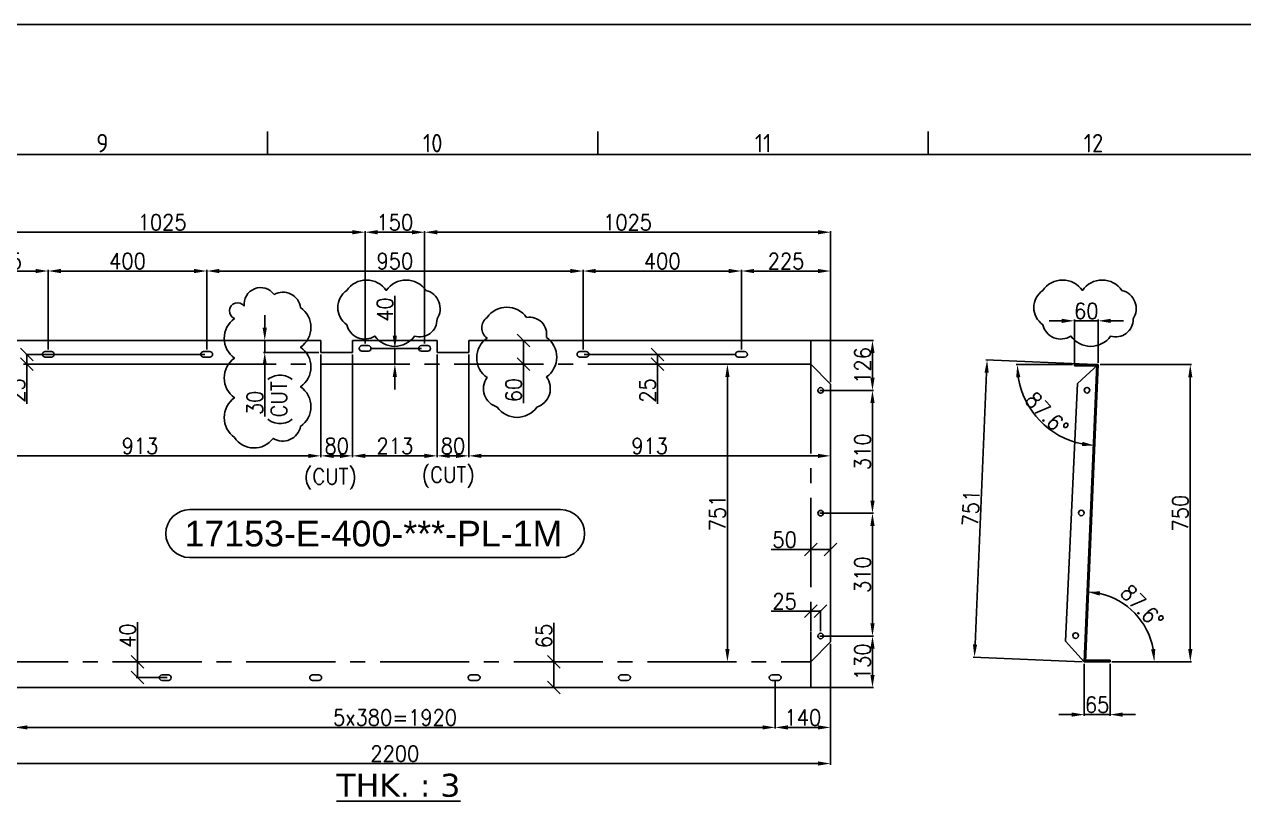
# Model space of a CAD drawing. Header units: inches. Extents: x 98758 to 118468, y 66787 to 119708.
# Drawn here: x 106246 to 109324, y 89667 to 91642 of the extents above; entities that cross this region are included whole.
import ezdxf
from ezdxf.enums import TextEntityAlignment as Align

# ---------------------------------------------------------------- set-up
doc = ezdxf.new("R2010")
doc.units = ezdxf.units.IN
doc.header["$MEASUREMENT"] = 0
for name, pattern in [('CENTER2', [1.125, 0.75, -0.125, 0.125, -0.125]), ('HIDDEN', [0.375, 0.25, -0.125]), ('HIDDEN2', [0.1875, 0.125, -0.0625])]:
    doc.linetypes.add(name, pattern=pattern)
for name, color, linetype in [('2', 2, 'HIDDEN2'), ('3', 3, 'Continuous'), ('3-TEXT', 6, 'Continuous'), ('CADRE', 5, 'Continuous')]:
    doc.layers.add(name, color=color, linetype=linetype)
doc.styles.add('ISO Proportional', font='isocp.shx')
doc.styles.add('ROMANS', font='ROMANS.shx', dxfattribs={"width": 0.9})
doc.styles.add('style10', font='swissl.ttf', dxfattribs={"height": 40})
doc.styles.add('ver', font='verdana.ttf')
doc.dimstyles.new('11', dxfattribs={"dimtxt": 40, "dimasz": 32, "dimexe": 3, "dimexo": 5, "dimgap": 5, "dimtad": 1, "dimdec": 0, "dimdsep": 46, "dimtxsty": 'ROMANS', "dimcen": 2.5, "dimclrd": 6, "dimclre": 6, "dimclrt": 2, "dimadec": 0, "dimazin": 0, "dimtfac": 1, "dimtdec": 0, "dimtmove": 0, "dimatfit": 3, "dimfxl": 1, "dimarcsym": 0})

# ---------------------------------------------------------------- blocks, each defined once
blk = doc.blocks.new('KADR')
at = {"layer": 'CADRE', "color": 2}
for p, q in [((233351.2, 8136.1), (233351.2, 8233.3)), ((234746.5, 8136.1), (234746.5, 8233.3)), ((236141.9, 8136.1), (236141.9, 8233.3))]:
    blk.add_line(p, q, dxfattribs=at)
at = {"layer": 'CADRE', "color": 1}
blk.add_lwpolyline([(220145.5, -7651), (243248.6, -7651), (243248.6, 8686.2), (220145.5, 8686.2)], close=True, dxfattribs=at)
at = {"layer": 'CADRE'}
blk.add_lwpolyline([(220695.6, -7100.9), (242698.5, -7100.9), (242698.5, 8136.1), (220695.6, 8136.1)], close=True, dxfattribs=at)
at = {"layer": 'CADRE', "color": 2, "style": 'ISO Proportional'}
for s, height, p in [('9', 77.8, (232653.5, 8184.7)), ('10', 77.79, (234048.8, 8184.7)), ('11', 77.79, (235444.2, 8184.7)), ('12', 77.79, (236839.6, 8184.7))]:
    blk.add_text(s, height=height, dxfattribs=at).set_placement(p, align=Align.MIDDLE)
blk = doc.blocks.new('_Oblique')
at = {"color": 0, "linetype": 'ByBlock', "lineweight": -2}
blk.add_line((-0.5, -0.5), (0.5, 0.5), dxfattribs=at)
blk = doc.blocks.new('*D93')
at = {"color": 6, "lineweight": -2, "transparency": 16777216}
for p, q in [((107582.6, 90032.7), (107582.6, 90131.2)), ((107542, 90032.7), (107585.6, 90032.7)), ((107582.6, 89967.7), (107582.6, 90032.7)), ((107542, 89967.7), (107585.6, 89967.7))]:
    blk.add_line(p, q, dxfattribs=at)
at = {"layer": 'Defpoints', "color": 0, "transparency": 16777216}
for p in [(107537, 90032.7, -0.2), (107582.6, 90032.7), (107537, 89967.7, -0.2)]:
    blk.add_point(p, dxfattribs=at)
at = {"color": 6, "lineweight": -2, "transparency": 16777216, "xscale": 32, "yscale": 32, "zscale": 32}
for p, rotation in [((107582.6, 90032.7), 90), ((107582.6, 89967.7), 270)]:
    blk.add_blockref('_Oblique', p, dxfattribs=dict(at, rotation=rotation))
at = {"color": 2, "transparency": 16777216, "insert": (107557.6, 90098), "char_height": 40, "attachment_point": 5, "rotation": 90, "style": 'ROMANS'}
blk.add_mtext('65', dxfattribs=at)
blk = doc.blocks.new('*D92')
at = {"color": 6, "lineweight": -2, "transparency": 16777216}
for p, q in [((106531.4, 90032.7), (106531.4, 90133)), ((106606.1, 90032.7), (106528.4, 90032.7)), ((106531.4, 89992.7), (106531.4, 90032.7)), ((106606.1, 89992.7), (106528.4, 89992.7))]:
    blk.add_line(p, q, dxfattribs=at)
at = {"layer": 'Defpoints', "color": 0, "transparency": 16777216}
for p in [(106531.4, 90032.7), (106611.1, 90032.7, -0.2), (106611.1, 89992.7, -0.2)]:
    blk.add_point(p, dxfattribs=at)
at = {"color": 6, "lineweight": -2, "transparency": 16777216, "xscale": 32, "yscale": 32, "zscale": 32}
for p, rotation in [((106531.4, 90032.7), 90), ((106531.4, 89992.7), 270)]:
    blk.add_blockref('_Oblique', p, dxfattribs=dict(at, rotation=rotation))
at = {"color": 2, "transparency": 16777216, "insert": (106506.4, 90098.8), "char_height": 40, "attachment_point": 5, "rotation": 90, "style": 'ROMANS'}
blk.add_mtext('40', dxfattribs=at)
blk = doc.blocks.new('*D94')
at = {"color": 6, "lineweight": -2, "transparency": 16777216}
for p, q in [((108231.1, 90315.8), (108130.8, 90315.8)), ((108231.1, 90320.8), (108231.1, 90318.8)), ((108281.1, 90315.8), (108231.1, 90315.8)), ((108281.1, 90320.8), (108281.1, 90318.8))]:
    blk.add_line(p, q, dxfattribs=at)
at = {"layer": 'Defpoints', "color": 0, "transparency": 16777216}
for p in [(108231.1, 90315.8, -0.2), (108231.1, 90315.8), (108281.1, 90315.8, -0.2)]:
    blk.add_point(p, dxfattribs=at)
at = {"color": 6, "lineweight": -2, "transparency": 16777216, "xscale": 32, "yscale": 32, "zscale": 32, "rotation": 180}
blk.add_blockref('_Oblique', (108231.1, 90315.8), dxfattribs=at)
at = {"color": 6, "lineweight": -2, "transparency": 16777216, "xscale": 32, "yscale": 32, "zscale": 32}
blk.add_blockref('_Oblique', (108281.1, 90315.8), dxfattribs=at)
at = {"color": 2, "transparency": 16777216, "insert": (108165, 90340.8), "char_height": 40, "attachment_point": 5, "style": 'ROMANS'}
blk.add_mtext('50', dxfattribs=at)
blk = doc.blocks.new('*D95')
at = {"color": 6, "lineweight": -2, "transparency": 16777216}
for p, q in [((108231.1, 90160.1), (108130.8, 90160.1)), ((108231.1, 90109.7), (108231.1, 90163.1)), ((108256.1, 90160.1), (108231.1, 90160.1)), ((108256.1, 90109.7), (108256.1, 90163.1))]:
    blk.add_line(p, q, dxfattribs=at)
at = {"layer": 'Defpoints', "color": 0, "transparency": 16777216}
for p in [(108231.1, 90160.1), (108231.1, 90104.7, -0.2), (108256.1, 90104.7, -0.2)]:
    blk.add_point(p, dxfattribs=at)
at = {"color": 6, "lineweight": -2, "transparency": 16777216, "xscale": 32, "yscale": 32, "zscale": 32, "rotation": 180}
blk.add_blockref('_Oblique', (108231.1, 90160.1), dxfattribs=at)
at = {"color": 6, "lineweight": -2, "transparency": 16777216, "xscale": 32, "yscale": 32, "zscale": 32}
blk.add_blockref('_Oblique', (108256.1, 90160.1), dxfattribs=at)
at = {"color": 2, "transparency": 16777216, "insert": (108165, 90185.1), "char_height": 40, "attachment_point": 5, "style": 'ROMANS'}
blk.add_mtext('25', dxfattribs=at)
blk = doc.blocks.new('*D96')
at = {"color": 6, "lineweight": -2, "transparency": 16777216}
for p, q in [((107484.4, 90843.7), (107508.9, 90843.7)), ((107505.9, 90843.7), (107505.9, 90783.7)), ((107484.4, 90783.7), (107508.9, 90783.7)), ((107505.9, 90783.7), (107505.9, 90685.1))]:
    blk.add_line(p, q, dxfattribs=at)
at = {"layer": 'Defpoints', "color": 0, "transparency": 16777216}
for p in [(107479.4, 90843.7, -0.2), (107479.4, 90783.7, -0.2), (107505.9, 90783.7)]:
    blk.add_point(p, dxfattribs=at)
at = {"color": 6, "lineweight": -2, "transparency": 16777216, "xscale": 32, "yscale": 32, "zscale": 32}
for p, rotation in [((107505.9, 90843.7), 90), ((107505.9, 90783.7), 270)]:
    blk.add_blockref('_Oblique', p, dxfattribs=dict(at, rotation=rotation))
at = {"color": 2, "transparency": 16777216, "insert": (107480.9, 90718.4), "char_height": 40, "attachment_point": 5, "rotation": 90, "style": 'ROMANS'}
blk.add_mtext('60', dxfattribs=at)
blk = doc.blocks.new('*D97')
at = {"color": 6, "lineweight": -2, "transparency": 16777216}
for p, q in [((106701, 90808.7), (106249.2, 90808.7)), ((106252.2, 90808.7), (106252.2, 90783.7)), ((106701, 90783.7), (106249.2, 90783.7)), ((106252.2, 90783.7), (106252.2, 90683.4))]:
    blk.add_line(p, q, dxfattribs=at)
at = {"layer": 'Defpoints', "color": 0, "transparency": 16777216}
for p in [(106706, 90808.7, -0.2), (106252.2, 90783.7), (106706, 90783.7, -0.2)]:
    blk.add_point(p, dxfattribs=at)
at = {"color": 6, "lineweight": -2, "transparency": 16777216, "xscale": 32, "yscale": 32, "zscale": 32}
for p, rotation in [((106252.2, 90808.7), 90), ((106252.2, 90783.7), 270)]:
    blk.add_blockref('_Oblique', p, dxfattribs=dict(at, rotation=rotation))
at = {"color": 2, "transparency": 16777216, "insert": (106227.2, 90717.5), "char_height": 40, "attachment_point": 5, "rotation": 90, "style": 'ROMANS'}
blk.add_mtext('25', dxfattribs=at)
blk = doc.blocks.new('*D99')
at = {"color": 6, "lineweight": -2, "transparency": 16777216}
for p, q in [((106221.4, 89980.7), (106221.4, 89864)), ((108141.3, 89985.7), (108141.3, 89864)), ((106253.4, 89867), (108109.3, 89867))]:
    blk.add_line(p, q, dxfattribs=at)
at = {"color": 6, "transparency": 16777216}
for points in [[(106253.4, 89872.3), (106253.4, 89861.7), (106221.4, 89867)], [(108109.3, 89872.3), (108109.3, 89861.7), (108141.3, 89867)]]:
    blk.add_solid(points, dxfattribs=at)
at = {"layer": 'Defpoints', "color": 0, "transparency": 16777216}
for p in [(106221.4, 89985.7, -0.2), (108141.3, 89990.7, -0.4), (108141.3, 89867)]:
    blk.add_point(p, dxfattribs=at)
at = {"color": 2, "transparency": 16777216, "insert": (107181.4, 89892), "char_height": 40, "attachment_point": 5, "style": 'ROMANS'}
blk.add_mtext('5x380=1920', dxfattribs=at)
blk = doc.blocks.new('*D100')
at = {"color": 6, "lineweight": -2, "transparency": 16777216}
for p, q in [((108281.1, 90077.7), (108281.1, 89864)), ((108141.3, 89985.7), (108141.3, 89864)), ((108173.3, 89867), (108249.1, 89867))]:
    blk.add_line(p, q, dxfattribs=at)
at = {"color": 6, "transparency": 16777216}
for points in [[(108173.3, 89872.3), (108173.3, 89861.7), (108141.3, 89867)], [(108249.1, 89872.3), (108249.1, 89861.7), (108281.1, 89867)]]:
    blk.add_solid(points, dxfattribs=at)
at = {"layer": 'Defpoints', "color": 0, "transparency": 16777216}
for p in [(108281.1, 90082.7, -0.2), (108141.3, 89990.7, -0.4), (108281.1, 89867)]:
    blk.add_point(p, dxfattribs=at)
at = {"color": 2, "transparency": 16777216, "insert": (108211.2, 89892), "char_height": 40, "attachment_point": 5, "style": 'ROMANS'}
blk.add_mtext('140', dxfattribs=at)
blk = doc.blocks.new('*D101')
at = {"color": 6, "lineweight": -2, "transparency": 16777216}
for p, q in [((106081.1, 89911.7), (106081.1, 89772.9)), ((108281.1, 89911.7), (108281.1, 89772.9)), ((108249.1, 89775.9), (106113.1, 89775.9))]:
    blk.add_line(p, q, dxfattribs=at)
at = {"color": 6, "transparency": 16777216}
for points in [[(106113.1, 89781.3), (106113.1, 89770.6), (106081.1, 89775.9)], [(108249.1, 89781.3), (108249.1, 89770.6), (108281.1, 89775.9)]]:
    blk.add_solid(points, dxfattribs=at)
at = {"layer": 'Defpoints', "color": 0, "transparency": 16777216}
for p in [(106081.1, 89916.7), (108281.1, 89916.7), (106081.1, 89775.9)]:
    blk.add_point(p, dxfattribs=at)
at = {"color": 2, "transparency": 16777216, "insert": (107181.1, 89800.9), "char_height": 40, "attachment_point": 5, "style": 'ROMANS'}
blk.add_mtext('2200', dxfattribs=at)
blk = doc.blocks.new('*D104')
at = {"color": 6, "lineweight": -2, "transparency": 16777216}
for p, q in [((106081.1, 90738.7), (106081.1, 91022)), ((106306.1, 90820.7), (106306.1, 91022)), ((106113.1, 91019), (106274.1, 91019))]:
    blk.add_line(p, q, dxfattribs=at)
at = {"color": 6, "transparency": 16777216}
for points in [[(106113.1, 91024.4), (106113.1, 91013.7), (106081.1, 91019)], [(106274.1, 91024.4), (106274.1, 91013.7), (106306.1, 91019)]]:
    blk.add_solid(points, dxfattribs=at)
at = {"layer": 'Defpoints', "color": 0, "transparency": 16777216}
for p in [(106306.1, 91019), (106306.1, 90815.7, -0.2), (106081.1, 90733.7, -0.2)]:
    blk.add_point(p, dxfattribs=at)
at = {"color": 2, "transparency": 16777216, "insert": (106193.6, 91044), "char_height": 40, "attachment_point": 5, "style": 'ROMANS'}
blk.add_mtext('225', dxfattribs=at)
blk = doc.blocks.new('*D105')
at = {"color": 6, "lineweight": -2, "transparency": 16777216}
for p, q in [((106306.1, 90820.7), (106306.1, 91022)), ((106706.1, 90820.7), (106706.1, 91022)), ((106338.1, 91019), (106674.1, 91019))]:
    blk.add_line(p, q, dxfattribs=at)
at = {"color": 6, "transparency": 16777216}
for points in [[(106338.1, 91024.4), (106338.1, 91013.7), (106306.1, 91019)], [(106674.1, 91024.4), (106674.1, 91013.7), (106706.1, 91019)]]:
    blk.add_solid(points, dxfattribs=at)
at = {"layer": 'Defpoints', "color": 0, "transparency": 16777216}
for p in [(106706.1, 91019), (106306.1, 90815.7, -0.2), (106706.1, 90815.7, -0.2)]:
    blk.add_point(p, dxfattribs=at)
at = {"color": 2, "transparency": 16777216, "insert": (106506.1, 91044), "char_height": 40, "attachment_point": 5, "style": 'ROMANS'}
blk.add_mtext('400', dxfattribs=at)
blk = doc.blocks.new('*D106')
at = {"color": 6, "lineweight": -2, "transparency": 16777216}
for p, q in [((106706.1, 90820.7), (106706.1, 91022)), ((107656.1, 90970), (107656.1, 91022)), ((106738.1, 91019), (107624.1, 91019))]:
    blk.add_line(p, q, dxfattribs=at)
at = {"color": 6, "transparency": 16777216}
for points in [[(106738.1, 91024.4), (106738.1, 91013.7), (106706.1, 91019)], [(107624.1, 91024.4), (107624.1, 91013.7), (107656.1, 91019)]]:
    blk.add_solid(points, dxfattribs=at)
at = {"layer": 'Defpoints', "color": 0, "transparency": 16777216}
for p in [(107656.1, 91019), (107656.1, 90965), (106706.1, 90815.7, -0.2)]:
    blk.add_point(p, dxfattribs=at)
at = {"color": 2, "transparency": 16777216, "insert": (107181.1, 91044), "char_height": 40, "attachment_point": 5, "style": 'ROMANS'}
blk.add_mtext('950', dxfattribs=at)
blk = doc.blocks.new('*D107')
at = {"color": 6, "lineweight": -2, "transparency": 16777216}
for p, q in [((107656.1, 90820.7), (107656.1, 91022)), ((108056.1, 90820.7), (108056.1, 91022)), ((107688.1, 91019), (108024.1, 91019))]:
    blk.add_line(p, q, dxfattribs=at)
at = {"color": 6, "transparency": 16777216}
for points in [[(107688.1, 91024.4), (107688.1, 91013.7), (107656.1, 91019)], [(108024.1, 91024.4), (108024.1, 91013.7), (108056.1, 91019)]]:
    blk.add_solid(points, dxfattribs=at)
at = {"layer": 'Defpoints', "color": 0, "transparency": 16777216}
for p in [(108056.1, 91019), (107656.1, 90815.7, -0.2), (108056.1, 90815.7, -0.2)]:
    blk.add_point(p, dxfattribs=at)
at = {"color": 2, "transparency": 16777216, "insert": (107856.1, 91044), "char_height": 40, "attachment_point": 5, "style": 'ROMANS'}
blk.add_mtext('400', dxfattribs=at)
blk = doc.blocks.new('*D108')
at = {"color": 6, "lineweight": -2, "transparency": 16777216}
for p, q in [((108056.1, 90820.7), (108056.1, 91022)), ((108281.1, 90738.7), (108281.1, 91022)), ((108088.1, 91019), (108249.1, 91019))]:
    blk.add_line(p, q, dxfattribs=at)
at = {"color": 6, "transparency": 16777216}
for points in [[(108088.1, 91024.4), (108088.1, 91013.7), (108056.1, 91019)], [(108249.1, 91024.4), (108249.1, 91013.7), (108281.1, 91019)]]:
    blk.add_solid(points, dxfattribs=at)
at = {"layer": 'Defpoints', "color": 0, "transparency": 16777216}
for p in [(108281.1, 91019), (108056.1, 90815.7, -0.2), (108281.1, 90733.7, -0.2)]:
    blk.add_point(p, dxfattribs=at)
at = {"color": 2, "transparency": 16777216, "insert": (108168.6, 91044), "char_height": 40, "attachment_point": 5, "style": 'ROMANS'}
blk.add_mtext('225', dxfattribs=at)
blk = doc.blocks.new('*D109')
at = {"color": 6, "lineweight": -2, "transparency": 16777216}
for p, q in [((106994.4, 90808.7), (106994.4, 90549.5)), ((106081.1, 90595.2), (106081.1, 90549.5)), ((106113.1, 90552.5), (106962.4, 90552.5))]:
    blk.add_line(p, q, dxfattribs=at)
at = {"color": 6, "transparency": 16777216}
for points in [[(106113.1, 90557.8), (106113.1, 90547.1), (106081.1, 90552.5)], [(106962.4, 90557.8), (106962.4, 90547.1), (106994.4, 90552.5)]]:
    blk.add_solid(points, dxfattribs=at)
at = {"layer": 'Defpoints', "color": 0, "transparency": 16777216}
for p in [(106994.4, 90813.7, -0.2), (106081.1, 90600.2, -0.2), (106994.4, 90552.5)]:
    blk.add_point(p, dxfattribs=at)
at = {"color": 2, "transparency": 16777216, "insert": (106537.7, 90577.5), "char_height": 40, "attachment_point": 5, "style": 'ROMANS'}
blk.add_mtext('913', dxfattribs=at)
blk = doc.blocks.new('*D110')
at = {"color": 6, "lineweight": -2, "transparency": 16777216}
for p, q in [((106994.4, 90808.7), (106994.4, 90549.5)), ((107074.4, 90808.7), (107074.4, 90549.5)), ((107026.4, 90552.5), (107042.4, 90552.5))]:
    blk.add_line(p, q, dxfattribs=at)
at = {"color": 6, "transparency": 16777216}
for points in [[(107026.4, 90557.8), (107026.4, 90547.1), (106994.4, 90552.5)], [(107042.4, 90557.8), (107042.4, 90547.1), (107074.4, 90552.5)]]:
    blk.add_solid(points, dxfattribs=at)
at = {"layer": 'Defpoints', "color": 0, "transparency": 16777216}
for p in [(106994.4, 90813.7, -0.2), (107074.4, 90813.7, -0.2), (107074.4, 90552.5)]:
    blk.add_point(p, dxfattribs=at)
at = {"color": 2, "transparency": 16777216, "insert": (107034.4, 90577.5), "char_height": 40, "attachment_point": 5, "style": 'ROMANS'}
blk.add_mtext('80', dxfattribs=at)
blk = doc.blocks.new('*D111')
at = {"color": 6, "lineweight": -2, "transparency": 16777216}
for p, q in [((107074.4, 90808.7), (107074.4, 90549.5)), ((107287.8, 90808.7), (107287.8, 90549.5)), ((107106.4, 90552.5), (107255.8, 90552.5))]:
    blk.add_line(p, q, dxfattribs=at)
at = {"color": 6, "transparency": 16777216}
for points in [[(107106.4, 90557.8), (107106.4, 90547.1), (107074.4, 90552.5)], [(107255.8, 90557.8), (107255.8, 90547.1), (107287.8, 90552.5)]]:
    blk.add_solid(points, dxfattribs=at)
at = {"layer": 'Defpoints', "color": 0, "transparency": 16777216}
for p in [(107074.4, 90813.7, -0.2), (107287.8, 90813.7, -0.2), (107287.8, 90552.5)]:
    blk.add_point(p, dxfattribs=at)
at = {"color": 2, "transparency": 16777216, "insert": (107181.1, 90577.5), "char_height": 40, "attachment_point": 5, "style": 'ROMANS'}
blk.add_mtext('213', dxfattribs=at)
blk = doc.blocks.new('*D112')
at = {"color": 6, "lineweight": -2, "transparency": 16777216}
for p, q in [((107287.8, 90808.7), (107287.8, 90549.5)), ((107367.8, 90808.7), (107367.8, 90549.5)), ((107319.8, 90552.5), (107335.8, 90552.5))]:
    blk.add_line(p, q, dxfattribs=at)
at = {"color": 6, "transparency": 16777216}
for points in [[(107319.8, 90557.8), (107319.8, 90547.1), (107287.8, 90552.5)], [(107335.8, 90557.8), (107335.8, 90547.1), (107367.8, 90552.5)]]:
    blk.add_solid(points, dxfattribs=at)
at = {"layer": 'Defpoints', "color": 0, "transparency": 16777216}
for p in [(107287.8, 90813.7, -0.2), (107367.8, 90813.7, -0.2), (107367.8, 90552.5)]:
    blk.add_point(p, dxfattribs=at)
at = {"color": 2, "transparency": 16777216, "insert": (107327.8, 90577.5), "char_height": 40, "attachment_point": 5, "style": 'ROMANS'}
blk.add_mtext('80', dxfattribs=at)
blk = doc.blocks.new('*D113')
at = {"color": 6, "lineweight": -2, "transparency": 16777216}
for p, q in [((107367.8, 90808.7), (107367.8, 90549.5)), ((108281.1, 90587.8), (108281.1, 90549.5)), ((107399.8, 90552.5), (108249.1, 90552.5))]:
    blk.add_line(p, q, dxfattribs=at)
at = {"color": 6, "transparency": 16777216}
for points in [[(107399.8, 90557.8), (107399.8, 90547.1), (107367.8, 90552.5)], [(108249.1, 90557.8), (108249.1, 90547.1), (108281.1, 90552.5)]]:
    blk.add_solid(points, dxfattribs=at)
at = {"layer": 'Defpoints', "color": 0, "transparency": 16777216}
for p in [(107367.8, 90813.7, -0.2), (108281.1, 90592.8, -0.2), (108281.1, 90552.5)]:
    blk.add_point(p, dxfattribs=at)
at = {"color": 2, "transparency": 16777216, "insert": (107824.5, 90577.5), "char_height": 40, "attachment_point": 5, "style": 'ROMANS'}
blk.add_mtext('913', dxfattribs=at)
blk = doc.blocks.new('*D114')
at = {"color": 6, "lineweight": -2, "transparency": 16777216}
for p, q in [((106852.6, 90875.7), (106852.6, 90907.7)), ((106989.4, 90843.7), (106849.6, 90843.7)), ((106852.6, 90843.7), (106852.6, 90813.7)), ((106989.4, 90813.7), (106849.6, 90813.7)), ((106852.6, 90781.7), (106852.6, 90652.1))]:
    blk.add_line(p, q, dxfattribs=at)
at = {"color": 6, "transparency": 16777216}
for points in [[(106847.3, 90875.7), (106858, 90875.7), (106852.6, 90843.7)], [(106847.3, 90781.7), (106858, 90781.7), (106852.6, 90813.7)]]:
    blk.add_solid(points, dxfattribs=at)
at = {"layer": 'Defpoints', "color": 0, "transparency": 16777216}
for p in [(106994.4, 90843.7, -0.2), (106852.6, 90813.7), (106994.4, 90813.7, -0.2)]:
    blk.add_point(p, dxfattribs=at)
at = {"color": 2, "transparency": 16777216, "insert": (106827.6, 90686.3), "char_height": 40, "attachment_point": 5, "rotation": 90, "style": 'ROMANS'}
blk.add_mtext('30', dxfattribs=at)
blk = doc.blocks.new('*D140')
at = {"color": 6, "lineweight": -2, "transparency": 16777216}
for p, q in [((108254.2, 90097.7), (108389.9, 90097.7)), ((108386.9, 89999.7), (108386.9, 90065.7)), ((108229.2, 89967.7), (108389.9, 89967.7))]:
    blk.add_line(p, q, dxfattribs=at)
at = {"color": 6, "transparency": 16777216}
for points in [[(108381.6, 90065.7), (108392.3, 90065.7), (108386.9, 90097.7)], [(108381.6, 89999.7), (108392.3, 89999.7), (108386.9, 89967.7)]]:
    blk.add_solid(points, dxfattribs=at)
at = {"layer": 'Defpoints', "color": 0, "transparency": 16777216}
for p in [(108249.2, 90097.7, -0.2), (108386.9, 90097.7), (108224.2, 89967.7, -0.2)]:
    blk.add_point(p, dxfattribs=at)
at = {"color": 2, "transparency": 16777216, "insert": (108361.9, 90032.7), "char_height": 40, "attachment_point": 5, "rotation": 90, "style": 'ROMANS'}
blk.add_mtext('130', dxfattribs=at)
blk = doc.blocks.new('*D141')
at = {"color": 6, "lineweight": -2, "transparency": 16777216}
for p, q in [((108254.2, 90407.7), (108389.9, 90407.7)), ((108386.9, 90129.7), (108386.9, 90375.7)), ((108254.2, 90097.7), (108389.9, 90097.7))]:
    blk.add_line(p, q, dxfattribs=at)
at = {"color": 6, "transparency": 16777216}
for points in [[(108381.6, 90375.7), (108392.3, 90375.7), (108386.9, 90407.7)], [(108381.6, 90129.7), (108392.3, 90129.7), (108386.9, 90097.7)]]:
    blk.add_solid(points, dxfattribs=at)
at = {"layer": 'Defpoints', "color": 0, "transparency": 16777216}
for p in [(108249.2, 90407.7, -0.2), (108386.9, 90407.7), (108249.2, 90097.7, -0.2)]:
    blk.add_point(p, dxfattribs=at)
at = {"color": 2, "transparency": 16777216, "insert": (108361.9, 90252.7), "char_height": 40, "attachment_point": 5, "rotation": 90, "style": 'ROMANS'}
blk.add_mtext('310', dxfattribs=at)
blk = doc.blocks.new('*D142')
at = {"color": 6, "lineweight": -2, "transparency": 16777216}
for p, q in [((108254.2, 90717.7), (108389.9, 90717.7)), ((108386.9, 90439.7), (108386.9, 90685.7)), ((108254.2, 90407.7), (108389.9, 90407.7))]:
    blk.add_line(p, q, dxfattribs=at)
at = {"color": 6, "transparency": 16777216}
for points in [[(108381.6, 90685.7), (108392.3, 90685.7), (108386.9, 90717.7)], [(108381.6, 90439.7), (108392.3, 90439.7), (108386.9, 90407.7)]]:
    blk.add_solid(points, dxfattribs=at)
at = {"layer": 'Defpoints', "color": 0, "transparency": 16777216}
for p in [(108249.2, 90717.7, -0.2), (108386.9, 90717.7), (108249.2, 90407.7, -0.2)]:
    blk.add_point(p, dxfattribs=at)
at = {"color": 2, "transparency": 16777216, "insert": (108361.9, 90562.7), "char_height": 40, "attachment_point": 5, "rotation": 90, "style": 'ROMANS'}
blk.add_mtext('310', dxfattribs=at)
blk = doc.blocks.new('*D143')
at = {"color": 6, "lineweight": -2, "transparency": 16777216}
for p, q in [((108229.2, 90843.7), (108389.9, 90843.7)), ((108386.9, 90749.7), (108386.9, 90811.7)), ((108254.2, 90717.7), (108389.9, 90717.7))]:
    blk.add_line(p, q, dxfattribs=at)
at = {"color": 6, "transparency": 16777216}
for points in [[(108381.6, 90811.7), (108392.3, 90811.7), (108386.9, 90843.7)], [(108381.6, 90749.7), (108392.3, 90749.7), (108386.9, 90717.7)]]:
    blk.add_solid(points, dxfattribs=at)
at = {"layer": 'Defpoints', "color": 0, "transparency": 16777216}
for p in [(108224.2, 90843.7, -0.2), (108386.9, 90843.7), (108249.2, 90717.7, -0.2)]:
    blk.add_point(p, dxfattribs=at)
at = {"color": 2, "transparency": 16777216, "insert": (108361.9, 90780.7), "char_height": 40, "attachment_point": 5, "rotation": 90, "style": 'ROMANS'}
blk.add_mtext('126', dxfattribs=at)
blk = doc.blocks.new('*D164')
at = {"color": 6, "lineweight": -2, "transparency": 16777216}
for p, q in [((108019.1, 90783.7), (108017.7, 90783.7)), ((108020.7, 90064.7), (108020.7, 90751.7)), ((108019.1, 90032.7), (108017.7, 90032.7))]:
    blk.add_line(p, q, dxfattribs=at)
at = {"color": 6, "transparency": 16777216}
for points in [[(108015.4, 90751.7), (108026.1, 90751.7), (108020.7, 90783.7)], [(108015.4, 90064.7), (108026.1, 90064.7), (108020.7, 90032.7)]]:
    blk.add_solid(points, dxfattribs=at)
at = {"layer": 'Defpoints', "color": 0, "transparency": 16777216}
for p in [(108020.7, 90783.7), (108024.1, 90783.7, -0.2), (108024.1, 90032.7, -0.2)]:
    blk.add_point(p, dxfattribs=at)
at = {"color": 2, "transparency": 16777216, "insert": (107995.7, 90408.2), "char_height": 40, "attachment_point": 5, "rotation": 90, "style": 'ROMANS'}
blk.add_mtext('751', dxfattribs=at)
blk = doc.blocks.new('*D533')
at = {"color": 6, "lineweight": -2, "transparency": 16777216}
for p, q in [((108921.6, 90027.7), (108921.6, 89896.4)), ((108986.6, 90027.7), (108986.6, 89896.4)), ((108889.6, 89899.4), (108857.6, 89899.4)), ((108921.6, 89899.4), (108986.6, 89899.4)), ((109018.6, 89899.4), (109050.6, 89899.4))]:
    blk.add_line(p, q, dxfattribs=at)
at = {"color": 6, "transparency": 16777216}
for points in [[(108889.6, 89904.7), (108889.6, 89894), (108921.6, 89899.4)], [(109018.6, 89904.7), (109018.6, 89894), (108986.6, 89899.4)]]:
    blk.add_solid(points, dxfattribs=at)
at = {"layer": 'Defpoints', "color": 0, "transparency": 16777216}
for p in [(108921.6, 90032.7, -0.2), (108986.6, 90032.7, -0.2), (108986.6, 89899.4)]:
    blk.add_point(p, dxfattribs=at)
at = {"color": 2, "transparency": 16777216, "insert": (108954.1, 89924.4), "char_height": 40, "attachment_point": 5, "style": 'ROMANS'}
blk.add_mtext('65', dxfattribs=at)
blk = doc.blocks.new('*D534')
at = {"color": 6, "lineweight": -2, "transparency": 16777216}
for p, q in [((108864.6, 90893.3), (108832.6, 90893.3)), ((108896.6, 90787.7), (108896.6, 90896.3)), ((108896.6, 90893.3), (108956.6, 90893.3)), ((108956.6, 90787.7), (108956.6, 90896.3)), ((108988.6, 90893.3), (109020.6, 90893.3))]:
    blk.add_line(p, q, dxfattribs=at)
at = {"color": 6, "transparency": 16777216}
for points in [[(108864.6, 90898.6), (108864.6, 90887.9), (108896.6, 90893.3)], [(108988.6, 90898.6), (108988.6, 90887.9), (108956.6, 90893.3)]]:
    blk.add_solid(points, dxfattribs=at)
at = {"layer": 'Defpoints', "color": 0, "transparency": 16777216}
for p in [(108956.6, 90893.3), (108896.6, 90782.7, -0.2), (108956.6, 90782.7, -0.2)]:
    blk.add_point(p, dxfattribs=at)
at = {"color": 2, "transparency": 16777216, "insert": (108926.6, 90918.3), "char_height": 40, "attachment_point": 5, "style": 'ROMANS'}
blk.add_mtext('60', dxfattribs=at)
blk = doc.blocks.new('*D535')
at = {"color": 6, "lineweight": -2, "transparency": 16777216}
for p, q in [((108961.6, 90782.7), (109192.3, 90782.7)), ((109189.3, 90064.7), (109189.3, 90750.7)), ((108991.6, 90032.7), (109192.3, 90032.7))]:
    blk.add_line(p, q, dxfattribs=at)
at = {"color": 6, "transparency": 16777216}
for points in [[(109184, 90750.7), (109194.6, 90750.7), (109189.3, 90782.7)], [(109184, 90064.7), (109194.6, 90064.7), (109189.3, 90032.7)]]:
    blk.add_solid(points, dxfattribs=at)
at = {"layer": 'Defpoints', "color": 0, "transparency": 16777216}
for p in [(108956.6, 90782.7, -0.2), (109189.3, 90782.7), (108986.6, 90032.7, -0.2)]:
    blk.add_point(p, dxfattribs=at)
at = {"color": 2, "transparency": 16777216, "insert": (109164.3, 90407.7), "char_height": 40, "attachment_point": 5, "rotation": 90, "style": 'ROMANS'}
blk.add_mtext('750', dxfattribs=at)
blk = doc.blocks.new('*D536')
at = {"color": 6, "lineweight": -2, "transparency": 16777216}
for p, q in [((108948.6, 90782.9), (108673.4, 90794.6)), ((108645.8, 90076.5), (108675.1, 90762.5)), ((108916.6, 90032.9), (108641.4, 90044.6))]:
    blk.add_line(p, q, dxfattribs=at)
at = {"color": 6, "transparency": 16777216}
for points in [[(108669.7, 90762.7), (108680.4, 90762.3), (108676.4, 90794.5)], [(108640.5, 90076.7), (108651.1, 90076.2), (108644.4, 90044.5)]]:
    blk.add_solid(points, dxfattribs=at)
at = {"layer": 'Defpoints', "color": 0, "transparency": 16777216}
for p in [(108676.4, 90794.5), (108953.6, 90782.7, -0.2), (108921.6, 90032.7, -0.2)]:
    blk.add_point(p, dxfattribs=at)
at = {"color": 2, "transparency": 16777216, "insert": (108635.5, 90420.6), "char_height": 40, "attachment_point": 5, "rotation": 87.5571, "style": 'ROMANS'}
blk.add_mtext('751', dxfattribs=at)
blk = doc.blocks.new('*D537')
at = {"color": 6, "lineweight": -2, "transparency": 16777216}
blk.add_line((108991.6, 90032.7), (109101.5, 90032.7), dxfattribs=at)
blk.add_arc((108921.6, 90032.7), 176.8, 10.3831, 77.174, dxfattribs=at)
at = {"color": 6, "transparency": 16777216}
for points in [[(108960.2, 90199.8), (108961.6, 90210.4), (108929.2, 90209.3)], [(109100.9, 90065), (109090.3, 90064.1), (109098.5, 90032.7)]]:
    blk.add_solid(points, dxfattribs=at)
at = {"layer": 'Defpoints', "color": 0, "transparency": 16777216}
for p in [(108953.6, 90782.7, -0.2), (109076, 90118.9), (108921.6, 90032.7, -0.2), (108921.6, 90032.7, -0.2), (108986.6, 90032.7, -0.2)]:
    blk.add_point(p, dxfattribs=at)
at = {"color": 2, "transparency": 16777216, "insert": (109067.4, 90172.3), "char_height": 40, "attachment_point": 5, "rotation": 313.7785, "style": 'ROMANS'}
blk.add_mtext('87.6°', dxfattribs=at)
blk = doc.blocks.new('*D538')
at = {"color": 6, "lineweight": -2, "transparency": 16777216}
blk.add_line((108891.6, 90782.7), (108749.5, 90782.7), dxfattribs=at)
blk.add_arc((108956.6, 90782.7), 204.1, 188.9913, 258.5655, dxfattribs=at)
at = {"color": 6, "transparency": 16777216}
for points in [[(108749.7, 90750.3), (108760.3, 90751.2), (108752.5, 90782.7)], [(108916.8, 90587.9), (108915.5, 90577.3), (108947.9, 90578.7)]]:
    blk.add_solid(points, dxfattribs=at)
at = {"layer": 'Defpoints', "color": 0, "transparency": 16777216}
for p in [(108896.6, 90782.7, -0.2), (108956.6, 90782.7, -0.2), (108956.6, 90782.7, -0.2), (108778.4, 90683.1), (108924.6, 90032.7, -0.2)]:
    blk.add_point(p, dxfattribs=at)
at = {"color": 2, "transparency": 16777216, "insert": (108827.3, 90658.7), "char_height": 40, "attachment_point": 5, "rotation": 313.7784, "style": 'ROMANS'}
blk.add_mtext('87.6°', dxfattribs=at)
blk = doc.blocks.new('*D539')
at = {"color": 6, "lineweight": -2, "transparency": 16777216}
for p, q in [((106081.1, 90911.7), (106081.1, 91120)), ((106113.1, 91117), (107074.1, 91117)), ((107106.1, 90835.7), (107106.1, 91120))]:
    blk.add_line(p, q, dxfattribs=at)
at = {"color": 6, "transparency": 16777216}
for points in [[(106113.1, 91122.3), (106113.1, 91111.6), (106081.1, 91117)], [(107074.1, 91122.3), (107074.1, 91111.6), (107106.1, 91117)]]:
    blk.add_solid(points, dxfattribs=at)
at = {"layer": 'Defpoints', "color": 0, "transparency": 16777216}
for p in [(107106.1, 91117), (106081.1, 90906.7), (107106.1, 90830.7, -0.2)]:
    blk.add_point(p, dxfattribs=at)
at = {"color": 2, "transparency": 16777216, "insert": (106593.6, 91142), "char_height": 40, "attachment_point": 5, "style": 'ROMANS'}
blk.add_mtext('1025', dxfattribs=at)
blk = doc.blocks.new('*D540')
at = {"color": 6, "lineweight": -2, "transparency": 16777216}
for p, q in [((107106.1, 90835.7), (107106.1, 91120)), ((107138.1, 91117), (107224.1, 91117)), ((107256.1, 90835.7), (107256.1, 91120))]:
    blk.add_line(p, q, dxfattribs=at)
at = {"color": 6, "transparency": 16777216}
for points in [[(107138.1, 91122.3), (107138.1, 91111.6), (107106.1, 91117)], [(107224.1, 91122.3), (107224.1, 91111.6), (107256.1, 91117)]]:
    blk.add_solid(points, dxfattribs=at)
at = {"layer": 'Defpoints', "color": 0, "transparency": 16777216}
for p in [(107256.1, 91117), (107106.1, 90830.7, -0.2), (107256.1, 90830.7, -0.2)]:
    blk.add_point(p, dxfattribs=at)
at = {"color": 2, "transparency": 16777216, "insert": (107181.1, 91142), "char_height": 40, "attachment_point": 5, "style": 'ROMANS'}
blk.add_mtext('150', dxfattribs=at)
blk = doc.blocks.new('*D541')
at = {"color": 6, "lineweight": -2, "transparency": 16777216}
for p, q in [((107256.1, 90835.7), (107256.1, 91120)), ((107288.1, 91117), (108249.1, 91117)), ((108281.1, 90971.1), (108281.1, 91120))]:
    blk.add_line(p, q, dxfattribs=at)
at = {"color": 6, "transparency": 16777216}
for points in [[(107288.1, 91122.3), (107288.1, 91111.6), (107256.1, 91117)], [(108249.1, 91122.3), (108249.1, 91111.6), (108281.1, 91117)]]:
    blk.add_solid(points, dxfattribs=at)
at = {"layer": 'Defpoints', "color": 0, "transparency": 16777216}
for p in [(108281.1, 91117), (108281.1, 90966.1), (107256.1, 90830.7, -0.2)]:
    blk.add_point(p, dxfattribs=at)
at = {"color": 2, "transparency": 16777216, "insert": (107768.6, 91142), "char_height": 40, "attachment_point": 5, "style": 'ROMANS'}
blk.add_mtext('1025', dxfattribs=at)
blk = doc.blocks.new('*D542')
at = {"color": 6, "lineweight": -2, "transparency": 16777216}
for p, q in [((107181.1, 90855.7), (107181.1, 90956)), ((107119.1, 90823.7), (107184.1, 90823.7)), ((107181.1, 90783.7), (107181.1, 90823.7)), ((107113.4, 90783.7), (107184.1, 90783.7)), ((107181.1, 90751.7), (107181.1, 90719.7))]:
    blk.add_line(p, q, dxfattribs=at)
at = {"color": 6, "transparency": 16777216}
for points in [[(107175.8, 90855.7), (107186.4, 90855.7), (107181.1, 90823.7)], [(107175.8, 90751.7), (107186.4, 90751.7), (107181.1, 90783.7)]]:
    blk.add_solid(points, dxfattribs=at)
at = {"layer": 'Defpoints', "color": 0, "transparency": 16777216}
for p in [(107114.1, 90823.7, -0.2), (107181.1, 90823.7), (107108.4, 90783.7, -0.2)]:
    blk.add_point(p, dxfattribs=at)
at = {"color": 2, "transparency": 16777216, "insert": (107156.1, 90921.8), "char_height": 40, "attachment_point": 5, "rotation": 90, "style": 'ROMANS'}
blk.add_mtext('40', dxfattribs=at)
blk = doc.blocks.new('*D543')
at = {"color": 6, "lineweight": -2, "transparency": 16777216}
for p, q in [((108039.9, 90808.7), (107841.5, 90808.7)), ((107844.5, 90808.7), (107844.5, 90783.7)), ((108039.9, 90783.7), (107841.5, 90783.7)), ((107844.5, 90783.7), (107844.5, 90683.4))]:
    blk.add_line(p, q, dxfattribs=at)
at = {"layer": 'Defpoints', "color": 0, "transparency": 16777216}
for p in [(108044.9, 90808.7, -0.2), (107844.5, 90783.7), (108044.9, 90783.7, -0.2)]:
    blk.add_point(p, dxfattribs=at)
at = {"color": 6, "lineweight": -2, "transparency": 16777216, "xscale": 32, "yscale": 32, "zscale": 32}
for p, rotation in [((107844.5, 90808.7), 90), ((107844.5, 90783.7), 270)]:
    blk.add_blockref('_Oblique', p, dxfattribs=dict(at, rotation=rotation))
at = {"color": 2, "transparency": 16777216, "insert": (107819.5, 90717.5), "char_height": 40, "attachment_point": 5, "rotation": 90, "style": 'ROMANS'}
blk.add_mtext('25', dxfattribs=at)

msp = doc.modelspace()

# ---------------------------------------------------------------- linework, layer by layer
for p, q in [((106131.1, 90843.7, -0.2), (106994.4, 90843.7, -0.2)), ((106994.4, 90843.7, -0.2), (106994.4, 90813.7, -0.2)), ((107074.4, 90843.7, -0.2), (107287.8, 90843.7, -0.2)), ((107074.4, 90843.7, -0.2), (107074.4, 90813.7, -0.2)), ((107287.8, 90843.7, -0.2), (107287.8, 90813.7, -0.2)), ((107367.8, 90843.7, -0.2), (108231.1, 90843.7, -0.2)), ((107367.8, 90843.7, -0.2), (107367.8, 90813.7, -0.2)), ((108231.1, 90843.7, -0.2), (108231.1, 90783.7, -0.2)), ((106994.4, 90813.7, -0.2), (107074.4, 90813.7, -0.2)), ((107367.8, 90813.7, -0.2), (107287.8, 90813.7, -0.2)), ((108231.1, 90783.7, -0.2), (108281.1, 90733.7, -0.2)), ((108956.6, 90782.7, -0.2), (108896.6, 90782.7, -0.2)), ((108896.6, 90782.7, -0.2), (108896.6, 90779.7, -0.2)), ((108896.6, 90779.7, -0.2), (108953.5, 90779.7, -0.2)), ((108956.7, 90782.8, -0.2), (108904.4, 90735.2, -0.2)), ((108956.7, 90782.8, -0.2), (108904.4, 90735.2, -0.2)), ((108921.6, 90032.7, -0.2), (108953.6, 90782.7, -0.2)), ((108924.6, 90032.7, -0.2), (108956.6, 90782.7, -0.2)), ((108281.1, 90733.7, -0.2), (108281.1, 90082.7, -0.2)), ((108904.4, 90735.2, -0.2), (108874, 90084.9, -0.2)), ((108231.1, 90032.7, -0.2), (108281.1, 90082.7, -0.2)), ((108921.6, 90032.7, -0.2), (108874, 90084.9, -0.2)), ((108921.6, 90032.7, -0.2), (108874, 90084.9, -0.2)), ((108986.6, 90036.7, -0.2), (108924.8, 90036.7, -0.2)), ((108986.6, 90032.7, -0.2), (108986.6, 90036.7, -0.2)), ((108231.1, 90032.7, -0.2), (108231.1, 89967.7, -0.2)), ((108921.6, 90032.7, -0.2), (108986.6, 90032.7, -0.2)), ((108231.1, 89967.7, -0.2), (106131.1, 89967.7, -0.2))]:
    msp.add_line(p, q)
at = {"color": 6}
for p, q in [((107248.1, 90823.7, -0.2), (107156.6, 90823.7, -0.2)), ((107879.2, 90808.7), (107658.9, 90808.7))]:
    msp.add_line(p, q, dxfattribs=at)
at = {"color": 3, "linetype": 'CENTER2', "ltscale": 300}
for p, q in [((108231.1, 90783.7, -0.2), (108231.1, 90032.7, -0.2)), ((108956.7, 90782.8, -0.2), (108921.6, 90032.7, -0.2)), ((108956.7, 90782.8, -0.2), (108921.6, 90032.7, -0.2))]:
    msp.add_line(p, q, dxfattribs=at)
at = {"elevation": -0.2}
for points in [[(106298.1, 90815.7, 1), (106298.1, 90801.7), (106314.1, 90801.7, 1), (106314.1, 90815.7)], [(106698.1, 90815.7, 1), (106698.1, 90801.7), (106714.1, 90801.7, 1), (106714.1, 90815.7)], [(107098.1, 90830.7, 1), (107098.1, 90816.7), (107114.1, 90816.7, 1), (107114.1, 90830.7)], [(107264.1, 90830.7, -1), (107264.1, 90816.7), (107248.1, 90816.7, -1), (107248.1, 90830.7)], [(107664.1, 90815.7, -1), (107664.1, 90801.7), (107648.1, 90801.7, -1), (107648.1, 90815.7)], [(108064.1, 90815.7, -1), (108064.1, 90801.7), (108048.1, 90801.7, -1), (108048.1, 90815.7)], [(106609.4, 89999.7, -1), (106609.4, 89985.7), (106593.4, 89985.7, -1), (106593.4, 89999.7)], [(106989.1, 89999.7, -1), (106989.1, 89985.7), (106973.1, 89985.7, -1), (106973.1, 89999.7)], [(107373.1, 89999.7, 1), (107373.1, 89985.7), (107389.1, 89985.7, 1), (107389.1, 89999.7)], [(107752.8, 89999.7, 1), (107752.8, 89985.7), (107768.8, 89985.7, 1), (107768.8, 89999.7)], [(108133.3, 89999.7, 1), (108133.3, 89985.7), (108149.3, 89985.7, 1), (108149.3, 89999.7)]]:
    msp.add_lwpolyline(points, format="xyb", close=True, dxfattribs=at)
at = {"color": 3, "linetype": 'CENTER2', "ltscale": 300, "elevation": -0.2}
for points in [[(108231.1, 90783.7), (106131.1, 90783.7)], [(106131.1, 90032.7), (108231.1, 90032.7)]]:
    msp.add_lwpolyline(points, dxfattribs=at)
for centre in [(108256.1, 90717.7, -0.2), (108928.6, 90718.1, -0.2), (108256.1, 90407.7, -0.2), (108914.2, 90408.4, -0.2), (108256.1, 90097.7, -0.2), (108899.7, 90098.8, -0.2)]:
    msp.add_circle(centre, 7)
at = {"layer": '2', "color": 8, "linetype": 'ByBlock', "elevation": -0.2}
msp.add_lwpolyline([(106663.3, 90416.8), (107599.7, 90416.8, -1), (107599.7, 90295.9), (106663.3, 90295.9, -1), (106663.3, 90416.8)], format="xyb", dxfattribs=at)
at = {"layer": '3-TEXT', "color": 2}
for points in [[(107059.5, 90970.1, -0.520567), (107159.5, 90970.1, -0.520567), (107259.5, 90970.1, -0.520567), (107287.5, 90898.1, -0.520567), (107230.7, 90854.9, -0.520567), (107130.7, 90854.9, -0.520567), (107059.5, 90883.6, -0.520567)], [(108816.8, 90970.1, -0.520567), (108916.8, 90970.1, -0.520567), (109016.8, 90970.1, -0.520567), (109044.8, 90898.1, -0.520567), (108988, 90854.9, -0.520567), (108888, 90854.9, -0.520567), (108816.8, 90883.6, -0.520567)], [(106800.7, 90930.1, -0.774041), (106876.2, 90959.9, -0.520567), (106943.2, 90926.8, -0.520567), (106943.2, 90826.8, -0.520567), (106943.2, 90726.8, -0.520567), (106943.2, 90626.8, -0.520567), (106873.6, 90596.4, -0.520567), (106776.2, 90599.1, -0.520567), (106776.2, 90699.1, -0.520567), (106776.2, 90799.1, -0.520567), (106776.2, 90899.1, -1.329464)], [(107413.8, 90901.6, -0.520567), (107513.8, 90901.6, -0.520567), (107563.7, 90851.6, -0.520567), (107563.7, 90751.6, -0.520567), (107539.6, 90675.7, -0.520567), (107439.6, 90675.7, -0.520567), (107413.8, 90749.9, -0.520567), (107413.8, 90849.9, -0.520567)]]:
    msp.add_lwpolyline(points, format="xyb", close=True, dxfattribs=at)

# ---------------------------------------------------------------- block references
at = {"color": 11, "xscale": 0.5977893847728885, "yscale": 0.5977893847728885, "zscale": 0.5977893847728885}
msp.add_blockref('KADR', (-32635.2, 86449.1), dxfattribs=at)

# ---------------------------------------------------------------- texts
at = {"color": 2, "style": 'ROMANS', "width": 0.9}
msp.add_text('(CUT)', height=40, rotation=90, dxfattribs=at).set_placement((106908.4, 90627.9))
for p in [(106951.4, 90480.5), (107248.7, 90485)]:
    msp.add_text('(CUT)', height=40, dxfattribs=at).set_placement(p)
at = {"layer": '3', "linetype": 'HIDDEN', "ltscale": 20, "style": 'ver'}
msp.add_text('%%UTHK. : 3', height=57.8, dxfattribs=at).set_placement((107033.7, 89692.1))
at = {"layer": '3-TEXT', "color": 2, "style": 'style10'}
msp.add_text('17153-E-400-***-PL-1M', height=64.68, dxfattribs=at).set_placement((107127, 90356.3, -0.2), align=Align.MIDDLE_CENTER)

# ---------------------------------------------------------------- dimensions: what is measured, and where the dimension line sits
for base, p1, p2, picture, middle in [((107106.1, 91117), (106081.1, 90906.7), (107106.1, 90830.7, -0.2), '*D539', (106593.6, 91142)), ((106306.1, 91019), (106081.1, 90733.7, -0.2), (106306.1, 90815.7, -0.2), '*D104', (106193.6, 91044)), ((106994.4, 90552.5), (106081.1, 90600.2, -0.2), (106994.4, 90813.7, -0.2), '*D109', (106537.7, 90577.5)), ((106081.1, 89775.9), (108281.1, 89916.7), (106081.1, 89916.7), '*D101', (107181.1, 89800.9))]:
    dim = msp.add_linear_dim(base=base, p1=p1, p2=p2, dimstyle='11')
    dim.commit()
    dim.dimension.update_dxf_attribs({"geometry": picture, "text_midpoint": middle})
for base, p1, p2, override, picture, middle in [((107256.1, 91117), (107106.1, 90830.7, -0.2), (107256.1, 90830.7, -0.2), {"dimtmove": 1}, '*D540', (107181.1, 91142)), ((108281.1, 91117), (107256.1, 90830.7, -0.2), (108281.1, 90966.1), {"dimtmove": 1}, '*D541', (107768.6, 91142)), ((106706.1, 91019), (106306.1, 90815.7, -0.2), (106706.1, 90815.7, -0.2), {"dimtmove": 1}, '*D105', (106506.1, 91044)), ((107656.1, 91019), (106706.1, 90815.7, -0.2), (107656.1, 90965), {"dimtmove": 1}, '*D106', (107181.1, 91044)), ((108056.1, 91019), (107656.1, 90815.7, -0.2), (108056.1, 90815.7, -0.2), {"dimtmove": 1}, '*D107', (107856.1, 91044)), ((108281.1, 91019), (108056.1, 90815.7, -0.2), (108281.1, 90733.7, -0.2), {"dimtmove": 1}, '*D108', (108168.6, 91044)), ((107074.4, 90552.5), (106994.4, 90813.7, -0.2), (107074.4, 90813.7, -0.2), {"dimtmove": 1}, '*D110', (107034.4, 90577.5)), ((107287.8, 90552.5), (107074.4, 90813.7, -0.2), (107287.8, 90813.7, -0.2), {"dimtmove": 1}, '*D111', (107181.1, 90577.5)), ((107367.8, 90552.5), (107287.8, 90813.7, -0.2), (107367.8, 90813.7, -0.2), {"dimtmove": 1}, '*D112', (107327.8, 90577.5)), ((108281.1, 90552.5), (107367.8, 90813.7, -0.2), (108281.1, 90592.8, -0.2), {"dimtmove": 1}, '*D113', (107824.5, 90577.5)), ((108231.1, 90315.8), (108281.1, 90315.8, -0.2), (108231.1, 90315.8, -0.2), {"dimblk1": 'Oblique', "dimblk2": 'Oblique', "dimsah": 1}, '*D94', (108165, 90340.8)), ((108231.1, 90160.1), (108256.1, 90104.7, -0.2), (108231.1, 90104.7, -0.2), {"dimblk1": 'Oblique', "dimblk2": 'Oblique', "dimsah": 1}, '*D95', (108165, 90185.1)), ((108281.1, 89867), (108141.3, 89990.7, -0.4), (108281.1, 90082.7, -0.2), {"dimtmove": 1}, '*D100', (108211.2, 89892))]:
    dim = msp.add_linear_dim(base=base, p1=p1, p2=p2, dimstyle='11', override=override)
    dim.commit()
    dim.dimension.update_dxf_attribs({"geometry": picture, "text_midpoint": middle})
for base, p1, p2, picture, middle in [((107181.1, 90823.7), (107108.4, 90783.7, -0.2), (107114.1, 90823.7, -0.2), '*D542', (107156.1, 90921.8)), ((108020.7, 90783.7), (108024.1, 90032.7, -0.2), (108024.1, 90783.7, -0.2), '*D164', (107995.7, 90408.2)), ((109189.3, 90782.7), (108986.6, 90032.7, -0.2), (108956.6, 90782.7, -0.2), '*D535', (109164.3, 90407.7)), ((108386.9, 90097.7), (108224.2, 89967.7, -0.2), (108249.2, 90097.7, -0.2), '*D140', (108361.9, 90032.7))]:
    dim = msp.add_linear_dim(base=base, p1=p1, p2=p2, angle=90, dimstyle='11')
    dim.commit()
    dim.dimension.update_dxf_attribs({"geometry": picture, "text_midpoint": middle})
for base, p1, p2, picture, middle in [((108956.6, 90893.3), (108896.6, 90782.7, -0.2), (108956.6, 90782.7, -0.2), '*D534', (108926.6, 90893.3)), ((108986.6, 89899.4), (108921.6, 90032.7, -0.2), (108986.6, 90032.7, -0.2), '*D533', (108954.1, 89899.4))]:
    dim = msp.add_linear_dim(base=base, p1=p1, p2=p2, dimstyle='11')
    dim.commit()
    dim.dimension.update_dxf_attribs({"geometry": picture, "text_midpoint": middle, "dimtype": 160})
dim = msp.add_linear_dim(base=(106852.6, 90813.7), p1=(106994.4, 90843.7, -0.2), p2=(106994.4, 90813.7, -0.2), angle=90, dimstyle='11')
dim.commit()
dim.dimension.update_dxf_attribs({"geometry": '*D114', "text_midpoint": (106852.6, 90686.3), "dimtype": 160})
for base, p1, p2, override, picture, middle in [((107505.9, 90783.7), (107479.4, 90843.7, -0.2), (107479.4, 90783.7, -0.2), {"dimblk1": 'Oblique', "dimblk2": 'Oblique', "dimsah": 1}, '*D96', (107480.9, 90718.4)), ((108386.9, 90843.7), (108249.2, 90717.7, -0.2), (108224.2, 90843.7, -0.2), {"dimtmove": 1}, '*D143', (108361.9, 90780.7)), ((106252.2, 90783.7), (106706, 90808.7, -0.2), (106706, 90783.7, -0.2), {"dimblk1": 'Oblique', "dimblk2": 'Oblique', "dimsah": 1}, '*D97', (106227.2, 90717.5)), ((107844.5, 90783.7), (108044.9, 90808.7, -0.2), (108044.9, 90783.7, -0.2), {"dimblk1": 'Oblique', "dimblk2": 'Oblique', "dimsah": 1}, '*D543', (107819.5, 90717.5)), ((108386.9, 90717.7), (108249.2, 90407.7, -0.2), (108249.2, 90717.7, -0.2), {"dimtmove": 1}, '*D142', (108361.9, 90562.7)), ((108386.9, 90407.7), (108249.2, 90097.7, -0.2), (108249.2, 90407.7, -0.2), {"dimtmove": 1}, '*D141', (108361.9, 90252.7)), ((106531.4, 90032.7), (106611.1, 89992.7, -0.2), (106611.1, 90032.7, -0.2), {"dimblk1": 'Oblique', "dimblk2": 'Oblique', "dimsah": 1}, '*D92', (106506.4, 90098.8)), ((107582.6, 90032.7), (107537, 89967.7, -0.2), (107537, 90032.7, -0.2), {"dimblk1": 'Oblique', "dimblk2": 'Oblique', "dimsah": 1}, '*D93', (107557.6, 90098))]:
    dim = msp.add_linear_dim(base=base, p1=p1, p2=p2, angle=90, dimstyle='11', override=override)
    dim.commit()
    dim.dimension.update_dxf_attribs({"geometry": picture, "text_midpoint": middle})
dim = msp.add_aligned_dim(p1=(108921.6, 90032.7, -0.2), p2=(108953.6, 90782.7, -0.2), distance=277.5, dimstyle='11')
dim.commit()
dim.dimension.update_dxf_attribs({"geometry": '*D536', "text_midpoint": (108635.5, 90420.6)})
for base, line1, line2, picture, middle in [((108778.4, 90683.1), ((108956.6, 90782.7, -0.2), (108896.6, 90782.7, -0.2)), ((108924.6, 90032.7, -0.2), (108956.6, 90782.7, -0.2)), '*D538', (108827.3, 90658.7)), ((109076, 90118.9), ((108921.6, 90032.7, -0.2), (108953.6, 90782.7, -0.2)), ((108921.6, 90032.7, -0.2), (108986.6, 90032.7, -0.2)), '*D537', (109067.4, 90172.3))]:
    dim = msp.add_angular_dim_2l(base=base, line1=line1, line2=line2, dimstyle='11', override={"dimadec": 1})
    dim.commit()
    dim.dimension.update_dxf_attribs({"geometry": picture, "text_midpoint": middle})
dim = msp.add_linear_dim(base=(108141.3, 89867), p1=(106221.4, 89985.7, -0.2), p2=(108141.3, 89990.7, -0.4), text='5x380=<>', dimstyle='11', override={"dimtmove": 1})
dim.commit()
dim.dimension.update_dxf_attribs({"geometry": '*D99', "text_midpoint": (107181.4, 89892)})

doc.saveas('drawing.dxf')
